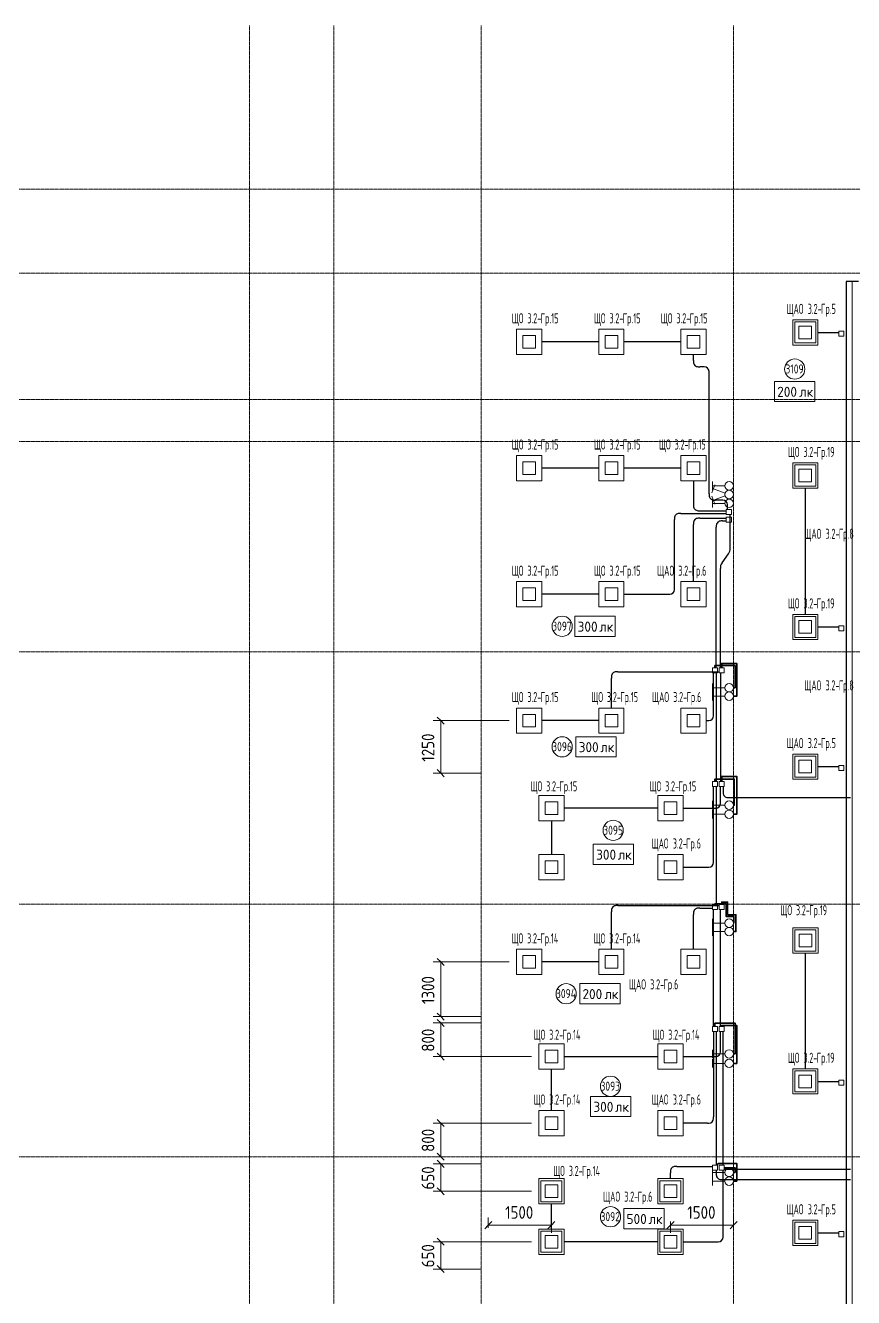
# Model space of a CAD drawing. Header units: millimetres. Extents: x -4730 to 98194, y -4296 to 93388.
# Drawn here: x 28174 to 47849, y 63153 to 93388 of the extents above; entities that cross this region are included whole.
import ezdxf

# ---------------------------------------------------------------- set-up
doc = ezdxf.new("R2010")
doc.units = ezdxf.units.MM
doc.linetypes.add('Линия сетки', pattern=[22.225, 12.7, -3.175, 3.175, -3.175])
for name, color, linetype, lineweight, true_color in [('Кабельные лотки', 5, 'Continuous', 25, 0x0000ff), ('Короба', 7, 'Continuous', 25, 0x008000), ('Соединительные детали коробов', 7, 'Continuous', 25, 0x008000), ('Типовые аннотации', 5, 'Continuous', 18, 0x0000ff)]:
    doc.layers.add(name, color=color, linetype=linetype, lineweight=lineweight, true_color=true_color)
for name, color, linetype, lineweight in [('Марки помещений', 7, 'Continuous', 9), ('Марки силовых электроприборов', 7, 'Continuous', 9), ('Осевая линия', 7, 'Continuous', 18), ('Оси', 7, 'Continuous', 9), ('Провода', 7, 'Continuous', 35), ('Размеры', 7, 'Continuous', 9), ('Размеры-120', 7, 'Continuous', 9)]:
    doc.layers.add(name, color=color, linetype=linetype, lineweight=lineweight)
doc.styles.add('GOST Common', font='GOST_Common.ttf', dxfattribs={"width": 0.6, "height": 240})
doc.styles.add('GOST Common_1', font='GOST_Common.ttf', dxfattribs={"width": 0.9, "height": 300})
doc.styles.add('GOST Common_2', font='GOST_Common.ttf', dxfattribs={"width": 0.8, "height": 216})
doc.styles.add('GOST Common_3', font='GOST_Common.ttf', dxfattribs={"height": 240})
doc.dimstyles.new('ADSK_Проверочный', dxfattribs={"dimscale": 304.8, "dimtxt": 301.714499, "dimasz": 0.556693, "dimexe": 0.590551, "dimexo": 0.590551, "dimgap": 0.19685, "dimtad": 1, "dimdec": 3, "dimrnd": 0.001, "dimdsep": 46, "dimtxsty": 'GOST Common_1', "dimblk1": 'OBLIQUE', "dimblk2": 'OBLIQUE', "dimsah": 1, "dimcen": 0.09, "dimazin": 0, "dimtfac": 1, "dimtdec": 4, "dimtix": 1, "dimtmove": 0, "dimatfit": 3, "dimfxl": 1, "dimtvp": 1, "dimtolj": 1, "dimtzin": 0, "dimarcsym": 2})

# ---------------------------------------------------------------- blocks, each defined once
blk = doc.blocks.new('M_Короб_ отвод - Плоский торец - ПВХ - Стандартная-2386742-3-й этаж')
at = {"layer": 'Соединительные детали коробов'}
for p, q in [((0, 111.95), (0, 150.05)), ((-150.05, 0), (-111.95, 0))]:
    blk.add_line(p, q, dxfattribs=at)
blk.add_arc((-111.95, 111.95), 111.95, 270, 0, dxfattribs=at)
blk = doc.blocks.new('M_Короб_ отвод - Плоский торец - ПВХ - Стандартная-3007379-3-й этаж')
at = {"layer": 'Соединительные детали коробов'}
for p, q in [((29, 20), (60, 42)), ((-73, 0), (-35, 0))]:
    blk.add_line(p, q, dxfattribs=at)
blk.add_arc((-35, 112), 112, 270, 305, dxfattribs=at)
blk = doc.blocks.new('DIMBLOCK153-3-й этаж')
at = {"layer": 'Размеры-120'}
for p, q in [((39170, 64814), (39170, 65054)), ((39170, 64874), (39085, 64789)), ((39170, 64874), (39255, 64959)), ((39170, 64874), (40670, 64874)), ((39170, 64874), (39170, 64814)), ((40670, 64874), (40585, 64789)), ((40670, 64874), (40755, 64959)), ((40670, 64957), (40670, 64694)), ((40670, 64874), (40670, 64957))]:
    blk.add_line(p, q, dxfattribs=at)
at = {"layer": 'Размеры-120', "color": 0, "insert": (39570, 65326), "char_height": 300, "width": 840.71, "attachment_point": 1, "line_spacing_factor": 1.022761, "style": 'GOST Common_1'}
blk.add_mtext('1500', dxfattribs=at)
blk = doc.blocks.new('_Oblique')
at = {"color": 0, "linetype": 'ByBlock', "lineweight": -2}
blk.add_line((-0.5, -0.5), (0.5, 0.5), dxfattribs=at)
blk = doc.blocks.new('DIMBLOCK154-3-й этаж')
at = {"layer": 'Размеры-120'}
for p, q in [((45000, 64814), (45000, 65054)), ((43500, 64874), (43415, 64789)), ((43500, 64874), (43585, 64959)), ((43500, 64957), (43500, 64694)), ((43500, 64874), (43500, 64957)), ((43500, 64874), (45000, 64874)), ((45000, 64874), (44915, 64789)), ((45000, 64874), (45085, 64959)), ((45000, 64874), (45000, 64814))]:
    blk.add_line(p, q, dxfattribs=at)
at = {"layer": 'Размеры-120', "color": 0, "insert": (43900, 65326), "char_height": 300, "width": 840.71, "attachment_point": 1, "line_spacing_factor": 1.022761, "style": 'GOST Common_1'}
blk.add_mtext('1500', dxfattribs=at)
blk = doc.blocks.new('DIMBLOCK155-3-й этаж')
at = {"layer": 'Размеры-120'}
for p, q in [((40195, 64480), (37861, 64480)), ((38041, 64480), (37956, 64565)), ((38041, 63830), (38041, 64480)), ((38041, 64480), (38126, 64395)), ((38041, 64480), (40195, 64480)), ((38990, 63830), (37861, 63830)), ((38041, 63830), (37956, 63915)), ((38041, 63830), (38126, 63745)), ((38041, 63830), (38990, 63830))]:
    blk.add_line(p, q, dxfattribs=at)
at = {"layer": 'Размеры-120', "color": 0, "insert": (37589, 63871), "char_height": 300, "width": 681.16, "attachment_point": 1, "rotation": 90, "line_spacing_factor": 1.022761, "style": 'GOST Common_1'}
blk.add_mtext('650', dxfattribs=at)
blk = doc.blocks.new('DIMBLOCK156-3-й этаж')
at = {"layer": 'Размеры-120'}
for p, q in [((38990, 66330), (37861, 66330)), ((38041, 66330), (37956, 66415)), ((38041, 66330), (38041, 65680)), ((38041, 66330), (38126, 66245)), ((38041, 66330), (38990, 66330)), ((40195, 65680), (37861, 65680)), ((38041, 65680), (37956, 65765)), ((38041, 65680), (38126, 65595)), ((38041, 65680), (40195, 65680))]:
    blk.add_line(p, q, dxfattribs=at)
at = {"layer": 'Размеры-120', "color": 0, "insert": (37589, 65721), "char_height": 300, "width": 681.16, "attachment_point": 1, "rotation": 90, "line_spacing_factor": 1.022761, "style": 'GOST Common_1'}
blk.add_mtext('650', dxfattribs=at)
blk = doc.blocks.new('DIMBLOCK157-3-й этаж')
at = {"layer": 'Размеры-120'}
for p, q in [((40195, 67300), (37861, 67300)), ((38041, 67300), (37956, 67385)), ((38041, 66500), (38041, 67300)), ((38041, 67300), (38126, 67215)), ((38041, 67300), (40195, 67300)), ((38041, 66500), (37956, 66585)), ((38101, 66500), (37861, 66500)), ((38041, 66500), (38126, 66415)), ((38041, 66500), (38101, 66500))]:
    blk.add_line(p, q, dxfattribs=at)
at = {"layer": 'Размеры-120', "color": 0, "insert": (37589, 66616), "char_height": 300, "width": 681.16, "attachment_point": 1, "rotation": 90, "line_spacing_factor": 1.022761, "style": 'GOST Common_1'}
blk.add_mtext('800', dxfattribs=at)
blk = doc.blocks.new('DIMBLOCK158-3-й этаж')
at = {"layer": 'Размеры-120'}
for p, q in [((38990, 69680), (37861, 69680)), ((38041, 69680), (37956, 69765)), ((38041, 68880), (38041, 69680)), ((38041, 69680), (38126, 69595)), ((38041, 69680), (38990, 69680)), ((38041, 68880), (37956, 68965)), ((40195, 68880), (37861, 68880)), ((38041, 68880), (38126, 68795)), ((38041, 68880), (40195, 68880))]:
    blk.add_line(p, q, dxfattribs=at)
at = {"layer": 'Размеры-120', "color": 0, "insert": (37589, 68996), "char_height": 300, "width": 681.16, "attachment_point": 1, "rotation": 90, "line_spacing_factor": 1.022761, "style": 'GOST Common_1'}
blk.add_mtext('800', dxfattribs=at)
blk = doc.blocks.new('DIMBLOCK159-3-й этаж')
at = {"layer": 'Размеры-120'}
for p, q in [((39670, 71130), (37861, 71130)), ((38041, 71130), (37956, 71215)), ((38041, 69830), (38041, 71130)), ((38041, 71130), (38126, 71045)), ((38041, 71130), (39670, 71130)), ((38041, 69830), (37956, 69915)), ((38990, 69830), (37861, 69830)), ((38041, 69830), (38126, 69745)), ((38041, 69830), (38990, 69830))]:
    blk.add_line(p, q, dxfattribs=at)
at = {"layer": 'Размеры-120', "color": 0, "insert": (37589, 70130), "char_height": 300, "width": 840.71, "attachment_point": 1, "rotation": 90, "line_spacing_factor": 1.022761, "style": 'GOST Common_1'}
blk.add_mtext('1300', dxfattribs=at)
blk = doc.blocks.new('DIMBLOCK160-3-й этаж')
at = {"layer": 'Размеры-120'}
for p, q in [((39670, 76865), (37861, 76865)), ((38041, 76865), (37956, 76950)), ((38041, 75615), (38041, 76865)), ((38041, 76865), (38126, 76780)), ((38041, 76865), (39670, 76865)), ((38990, 75615), (37861, 75615)), ((38041, 75615), (37956, 75700)), ((38041, 75615), (38126, 75530)), ((38041, 75615), (38990, 75615))]:
    blk.add_line(p, q, dxfattribs=at)
at = {"layer": 'Размеры-120', "color": 0, "insert": (37589, 75890), "char_height": 300, "width": 840.71, "attachment_point": 1, "rotation": 90, "line_spacing_factor": 1.022761, "style": 'GOST Common_1'}
blk.add_mtext('1250', dxfattribs=at)
blk = doc.blocks.new('ADSK_Марка_Помещение_1_ГОСТ21-501-2011 - Номер-85995-3-й этаж')
at = {"layer": 'Марки помещений'}
blk.add_circle((0, 0), 2, dxfattribs=at)
blk = doc.blocks.new('Морка помещения_освещённость_ - Морка помещения_освещённость_-1484368-3-й этаж')
at = {"layer": 'Марки помещений', "color": 190, "true_color": 0x8000ff}
for p, q in [((-4, 0), (-4, 4)), ((-4, 4), (4, 4)), ((4, 4), (4, 0)), ((4, 0), (-4, 0))]:
    blk.add_line(p, q, dxfattribs=at)

msp = doc.modelspace()

# ---------------------------------------------------------------- linework, layer by layer
at = {"layer": 'Кабельные лотки'}
for p, q in [((47970, 87303.1437), (47670, 87303.1437)), ((47670, 87303.1437), (47670, 43938.1437))]:
    msp.add_line(p, q, dxfattribs=at)
at = {"layer": 'Короба'}
for p, q in [((41799.764, 85868.3806), (40444.764, 85868.3806)), ((43749.764, 85868.3806), (42394.764, 85868.3806)), ((47002.6554, 86091.765), (47501.3121, 86091.765)), ((44047.264, 85427.0653), (44047.264, 85570.8806)), ((44264.6015, 85277.0153), (44197.314, 85277.0153)), ((44414.6515, 82258.8664), (44414.6515, 85126.9653)), ((41799.764, 82868.3806), (40444.764, 82868.3806)), ((43749.764, 82868.3806), (42394.764, 82868.3806)), ((44047.264, 82570.8806), (44047.264, 82005.2026)), ((46705.1554, 79389.265), (46705.1554, 82394.265)), ((44704.6015, 82108.8164), (44564.7015, 82108.8164)), ((44854.6515, 81883.6526), (44854.6515, 81958.7664)), ((43594.764, 80018.4306), (43594.764, 81642.1026)), ((43744.814, 81792.1526), (44826.1515, 81792.1526)), ((44197.314, 81855.1526), (44826.1515, 81855.1526)), ((44197.314, 81675.1526), (44826.1515, 81675.1526)), ((44917.6515, 80963.4055), (44917.6515, 81763.6526)), ((44047.264, 80165.8806), (44047.264, 81525.1026)), ((44588.2028, 78118.0366), (44588.2028, 81462.1026)), ((44738.2528, 81612.1526), (44826.1515, 81612.1526)), ((44727.302, 80618.1605), (44875.5523, 80829.8839)), ((44685.2028, 78118.0366), (44685.2028, 80484.6389)), ((41799.764, 79868.3806), (40444.764, 79868.3806)), ((42394.764, 79868.3806), (43444.714, 79868.3806)), ((47002.6554, 79091.765), (47501.3121, 79091.765)), ((42247.314, 78026.5366), (44656.7028, 78026.5366)), ((42097.264, 77162.5), (42097.264, 77876.4866)), ((44525.2028, 77015.05), (44525.2028, 77998.0366)), ((44588.2028, 77998.0366), (44588.2028, 75418.0366)), ((44685.2028, 77998.0366), (44685.2028, 75418.0366)), ((41799.764, 76865), (40444.764, 76865)), ((44344.764, 76865), (44375.1528, 76865)), ((47002.6554, 75771.765), (47501.3121, 75771.765)), ((44525.2028, 73534.9584), (44525.2028, 75298.0366)), ((44588.2028, 75298.0366), (44588.2028, 72498.0366)), ((44685.2028, 74934.9584), (44685.2028, 75298.0366)), ((44748.2028, 75298.0366), (44748.2028, 75188.0866)), ((44898.2528, 75038.0366), (47776.7028, 75038.0366)), ((43202.5, 74784.9084), (40969.764, 74784.9084)), ((43797.5, 74784.9084), (44535.1528, 74784.9084)), ((40672.264, 74487.4084), (40672.264, 73682.4084)), ((43797.5, 73384.9084), (44375.1528, 73384.9084)), ((42097.264, 71427.5), (42097.264, 72319.4866)), ((42247.314, 72469.5366), (44656.7028, 72469.5366)), ((44197.314, 72406.5366), (44496.7028, 72406.5366)), ((44525.2028, 69598.0366), (44525.2028, 72378.0366)), ((44685.2028, 69598.0366), (44685.2028, 72378.0366)), ((44047.264, 71427.5), (44047.264, 72256.4866)), ((41799.764, 71130), (40444.764, 71130)), ((46705.1554, 68589.265), (46708.6628, 71342.5)), ((44525.2028, 69478.0366), (44525.2028, 67450.05)), ((44588.2028, 69478.0366), (44588.2028, 66298.0366)), ((44685.2028, 69030.05), (44685.2028, 69478.0366)), ((44748.2028, 66298.0366), (44748.2028, 69478.0366)), ((40969.764, 68880), (43202.5, 68880)), ((43797.5, 68880), (44535.1528, 68880)), ((40672.264, 67597.5), (40672.264, 68582.5)), ((47002.6554, 68291.765), (47501.3121, 68291.765)), ((44375.1528, 67300), (43797.5, 67300)), ((43650.05, 66269.5366), (44496.7028, 66269.5366)), ((43500, 65977.5), (43500, 66119.4866)), ((44588.2028, 66178.0366), (44588.2028, 66108.0866)), ((44738.2528, 65958.0366), (47776.7028, 65958.0366)), ((44748.2028, 64630.05), (44748.2028, 66178.0366)), ((44776.7028, 66206.5366), (47776.7028, 66206.5366)), ((40672.264, 64777.5), (40672.264, 65382.5)), ((43204.764, 64480), (40969.764, 64480)), ((43799.764, 64480), (44598.1528, 64480)), ((47002.6554, 64691.765), (47501.3121, 64691.765))]:
    msp.add_line(p, q, dxfattribs=at)
at = {"layer": 'Осевая линия'}
msp.add_line((47820, 43938.1437), (47820, 87303.1437), dxfattribs=at)
at = {"layer": 'Оси', "linetype": 'Линия сетки'}
for p, q in [((33500, 93388.3703), (33500, -3096.3487)), ((35500, 93388.3703), (35500, -3096.3487)), ((39000, 93388.3703), (39000, -3096.3487)), ((45000, 93388.3703), (45000, -3096.3487)), ((98194.2682, 89500), (-3530.0173, 89500)), ((98194.2682, 87500), (-3530.0173, 87500)), ((98194.2682, 84500), (-3530.0173, 84500)), ((98194.2682, 83500), (-3530.0173, 83500)), ((98194.2682, 78500), (-3530.0173, 78500)), ((98194.2682, 72500), (-3530.0173, 72500)), ((98194.2682, 66500), (-3530.0173, 66500))]:
    msp.add_line(p, q, dxfattribs=at)
at = {"layer": 'Провода', "flags": 128}
for points in [[(44994.3567, 77646.0161), (45035, 77646.0161), (45035, 78172.5), (44556.698, 78172.5), (44556.7003, 78118.0366)], [(44994.3567, 77446.0161), (45075, 77446.0161), (45075, 78226.0161), (44716.698, 78226.0161), (44716.7011, 78118.0366)], [(44994.3567, 74855.7746), (45015, 74855.7746), (45015, 75475.7746), (44556.698, 75475.7746), (44556.7003, 75418.0366)], [(44994.3567, 74640), (45075, 74640), (45075, 75540), (44716.698, 75540), (44716.7012, 75418.0366)], [(44994.3567, 72052.3985), (45000.8333, 72052.3985), (45000.8333, 72212.3985), (44820.8333, 72212.3985), (44820.8333, 72512.3985), (44556.698, 72512.3985), (44556.6989, 72498.0366)], [(44994.3567, 71852.3985), (45035, 71852.3985), (45055, 71852.3985), (45055, 72252.3985), (44855, 72252.3985), (44855, 72552.3985), (44716.698, 72552.3985), (44716.7003, 72498.0366)], [(44994.3567, 68943.0803), (45035, 68943.0803), (45035, 69677.5), (44556.698, 69677.5), (44556.7007, 69598.0366)], [(44994.3567, 68720), (45075, 68720), (45075, 69620), (44716.698, 69620), (44716.6993, 69598.0366)], [(44994.3567, 65920), (45075, 65920), (45075, 66340), (44635, 66340), (44602.7765, 66298.0366)], [(44994.3567, 66128.3972), (45035, 66128.3972), (45035, 66238.0387), (44776.7028, 66238.0368)]]:
    msp.add_lwpolyline(points, dxfattribs=at)
at = {"layer": 'Типовые аннотации', "color": 1, "true_color": 0xff0000}
for p, q in [((46402.8914, 86391.765), (47002.8914, 86391.765)), ((46402.8914, 85791.765), (46402.8914, 86391.765)), ((46452.8914, 86341.765), (46952.8914, 86341.765)), ((46452.8914, 85841.765), (46452.8914, 86341.765)), ((46552.8914, 86241.765), (46552.8914, 85941.765)), ((46852.8914, 86241.765), (46552.8914, 86241.765)), ((46852.8914, 85941.765), (46852.8914, 86241.765)), ((46952.8914, 86341.765), (46952.8914, 85841.765)), ((47002.8914, 86391.765), (47002.8914, 85791.765)), ((46552.8914, 85941.765), (46852.8914, 85941.765)), ((47501.3121, 86120.265), (47621.3121, 86120.265)), ((47501.3121, 86000.265), (47501.3121, 86120.265)), ((47621.3121, 86000.265), (47501.3121, 86000.265)), ((47621.3121, 86120.265), (47621.3121, 86000.265)), ((47002.8914, 85791.765), (46402.8914, 85791.765)), ((46952.8914, 85841.765), (46452.8914, 85841.765)), ((44494.3567, 82545), (44494.3567, 82345)), ((44794.3567, 82445), (44494.3567, 82445)), ((43745, 80168.3806), (44345, 80168.3806)), ((43745, 79568.3806), (43745, 80168.3806)), ((44345, 80168.3806), (44345, 79568.3806)), ((43895, 80018.3806), (43895, 79718.3806)), ((44195, 80018.3806), (43895, 80018.3806)), ((44195, 79718.3806), (44195, 80018.3806)), ((44345, 79568.3806), (43745, 79568.3806)), ((43895, 79718.3806), (44195, 79718.3806)), ((44494.3567, 77746.0161), (44494.3567, 77546.0161)), ((44794.3567, 77646.0161), (44494.3567, 77646.0161)), ((43745, 77165), (44345, 77165)), ((43745, 76565), (43745, 77165)), ((44345, 77165), (44345, 76565)), ((43895, 77015), (43895, 76715)), ((44195, 77015), (43895, 77015)), ((44195, 76715), (44195, 77015)), ((44345, 76565), (43745, 76565)), ((43895, 76715), (44195, 76715)), ((46402.8914, 76071.765), (47002.8914, 76071.765)), ((46402.8914, 75471.765), (46402.8914, 76071.765)), ((46452.8914, 76021.765), (46952.8914, 76021.765)), ((46452.8914, 75521.765), (46452.8914, 76021.765)), ((46552.8914, 75921.765), (46552.8914, 75621.765)), ((46852.8914, 75921.765), (46552.8914, 75921.765)), ((46852.8914, 75621.765), (46852.8914, 75921.765)), ((46952.8914, 76021.765), (46952.8914, 75521.765)), ((47002.8914, 76071.765), (47002.8914, 75471.765)), ((46552.8914, 75621.765), (46852.8914, 75621.765)), ((47501.3121, 75800.265), (47621.3121, 75800.265)), ((47501.3121, 75680.265), (47501.3121, 75800.265)), ((47621.3121, 75680.265), (47501.3121, 75680.265)), ((47621.3121, 75800.265), (47621.3121, 75680.265)), ((47002.8914, 75471.765), (46402.8914, 75471.765)), ((46952.8914, 75521.765), (46452.8914, 75521.765)), ((44494.3567, 74955.7746), (44494.3567, 74755.7746)), ((44794.3567, 74855.7746), (44494.3567, 74855.7746)), ((43197.736, 73684.9084), (43797.736, 73684.9084)), ((43197.736, 73084.9084), (43197.736, 73684.9084)), ((43347.736, 73534.9084), (43347.736, 73234.9084)), ((43647.736, 73534.9084), (43347.736, 73534.9084)), ((43647.736, 73234.9084), (43647.736, 73534.9084)), ((43797.736, 73684.9084), (43797.736, 73084.9084)), ((43347.736, 73234.9084), (43647.736, 73234.9084)), ((43797.736, 73084.9084), (43197.736, 73084.9084)), ((44494.3567, 72152.3985), (44494.3567, 71952.3985)), ((44794.3567, 72052.3985), (44494.3567, 72052.3985)), ((43745, 71430), (44345, 71430)), ((43745, 70830), (43745, 71430)), ((44345, 71430), (44345, 70830)), ((43895, 71280), (43895, 70980)), ((44195, 71280), (43895, 71280)), ((44195, 70980), (44195, 71280)), ((44345, 70830), (43745, 70830)), ((43895, 70980), (44195, 70980)), ((44494.3567, 69043.0803), (44494.3567, 68843.0803)), ((44794.3567, 68943.0803), (44494.3567, 68943.0803)), ((43197.736, 67600), (43797.736, 67600)), ((43197.736, 67000), (43197.736, 67600)), ((43347.736, 67450), (43347.736, 67150)), ((43647.736, 67450), (43347.736, 67450)), ((43647.736, 67150), (43647.736, 67450)), ((43797.736, 67600), (43797.736, 67000)), ((43347.736, 67150), (43647.736, 67150)), ((43797.736, 67000), (43197.736, 67000)), ((44494.3567, 66228.3972), (44494.3567, 66028.3972)), ((43197.736, 65980), (43797.736, 65980)), ((43197.736, 65380), (43197.736, 65980)), ((43247.736, 65930), (43747.736, 65930)), ((43247.736, 65430), (43247.736, 65930)), ((43747.736, 65930), (43747.736, 65430)), ((43797.736, 65980), (43797.736, 65380)), ((44794.3567, 66128.3972), (44494.3567, 66128.3972)), ((43347.736, 65830), (43347.736, 65530)), ((43647.736, 65830), (43347.736, 65830)), ((43647.736, 65530), (43647.736, 65830)), ((43797.736, 65380), (43197.736, 65380)), ((43747.736, 65430), (43247.736, 65430)), ((43347.736, 65530), (43647.736, 65530)), ((46402.8914, 64991.765), (47002.8914, 64991.765)), ((46402.8914, 64391.765), (46402.8914, 64991.765)), ((46452.8914, 64941.765), (46952.8914, 64941.765)), ((46452.8914, 64441.765), (46452.8914, 64941.765)), ((46552.8914, 64841.765), (46552.8914, 64541.765)), ((46852.8914, 64841.765), (46552.8914, 64841.765)), ((46852.8914, 64541.765), (46852.8914, 64841.765)), ((46952.8914, 64941.765), (46952.8914, 64441.765)), ((47002.8914, 64991.765), (47002.8914, 64391.765)), ((47501.3121, 64720.265), (47621.3121, 64720.265)), ((47501.3121, 64600.265), (47501.3121, 64720.265)), ((47621.3121, 64720.265), (47621.3121, 64600.265)), ((46952.8914, 64441.765), (46452.8914, 64441.765)), ((46552.8914, 64541.765), (46852.8914, 64541.765)), ((47621.3121, 64600.265), (47501.3121, 64600.265)), ((47002.8914, 64391.765), (46402.8914, 64391.765))]:
    msp.add_line(p, q, dxfattribs=at)
at = {"layer": 'Типовые аннотации'}
for p, q in [((39845, 86168.3806), (40445, 86168.3806)), ((39845, 85568.3806), (39845, 86168.3806)), ((39995, 86018.3806), (39995, 85718.3806)), ((40295, 86018.3806), (39995, 86018.3806)), ((40295, 85718.3806), (40295, 86018.3806)), ((40445, 86168.3806), (40445, 85568.3806)), ((41795, 86168.3806), (42395, 86168.3806)), ((41795, 85568.3806), (41795, 86168.3806)), ((41945, 86018.3806), (41945, 85718.3806)), ((42245, 86018.3806), (41945, 86018.3806)), ((42245, 85718.3806), (42245, 86018.3806)), ((42395, 86168.3806), (42395, 85568.3806)), ((43745, 86168.3806), (44345, 86168.3806)), ((43745, 85568.3806), (43745, 86168.3806)), ((43895, 86018.3806), (43895, 85718.3806)), ((44195, 86018.3806), (43895, 86018.3806)), ((44195, 85718.3806), (44195, 86018.3806)), ((44345, 86168.3806), (44345, 85568.3806)), ((40445, 85568.3806), (39845, 85568.3806)), ((39995, 85718.3806), (40295, 85718.3806)), ((42395, 85568.3806), (41795, 85568.3806)), ((41945, 85718.3806), (42245, 85718.3806)), ((44345, 85568.3806), (43745, 85568.3806)), ((43895, 85718.3806), (44195, 85718.3806)), ((39845, 83168.3806), (40445, 83168.3806)), ((39845, 82568.3806), (39845, 83168.3806)), ((40445, 83168.3806), (40445, 82568.3806)), ((41795, 83168.3806), (42395, 83168.3806)), ((41795, 82568.3806), (41795, 83168.3806)), ((42395, 83168.3806), (42395, 82568.3806)), ((43745, 83168.3806), (44345, 83168.3806)), ((43745, 82568.3806), (43745, 83168.3806)), ((44345, 83168.3806), (44345, 82568.3806)), ((39995, 83018.3806), (39995, 82718.3806)), ((40295, 83018.3806), (39995, 83018.3806)), ((40295, 82718.3806), (40295, 83018.3806)), ((41945, 83018.3806), (41945, 82718.3806)), ((42245, 83018.3806), (41945, 83018.3806)), ((42245, 82718.3806), (42245, 83018.3806)), ((43895, 83018.3806), (43895, 82718.3806)), ((44195, 83018.3806), (43895, 83018.3806)), ((44195, 82718.3806), (44195, 83018.3806)), ((46402.8914, 82991.765), (47002.8914, 82991.765)), ((46402.8914, 82391.765), (46402.8914, 82991.765)), ((46452.8914, 82941.765), (46952.8914, 82941.765)), ((46452.8914, 82441.765), (46452.8914, 82941.765)), ((46952.8914, 82941.765), (46952.8914, 82441.765)), ((47002.8914, 82991.765), (47002.8914, 82391.765)), ((40445, 82568.3806), (39845, 82568.3806)), ((39995, 82718.3806), (40295, 82718.3806)), ((42395, 82568.3806), (41795, 82568.3806)), ((41945, 82718.3806), (42245, 82718.3806)), ((44345, 82568.3806), (43745, 82568.3806)), ((43895, 82718.3806), (44195, 82718.3806)), ((46552.8914, 82841.765), (46552.8914, 82541.765)), ((46852.8914, 82841.765), (46552.8914, 82841.765)), ((46852.8914, 82541.765), (46852.8914, 82841.765)), ((44552.6817, 82470.7773), (44484.2776, 82282.8388)), ((44800.3874, 82274.202), (44518.4796, 82376.8081)), ((47002.8914, 82391.765), (46402.8914, 82391.765)), ((46952.8914, 82441.765), (46452.8914, 82441.765)), ((46552.8914, 82541.765), (46852.8914, 82541.765)), ((44552.6817, 82009.2227), (44484.2776, 82197.1612)), ((44494.3567, 82130), (44494.3567, 81930)), ((44794.3567, 82030), (44494.3567, 82030)), ((44800.3874, 82205.798), (44518.4796, 82103.1919)), ((39845, 80168.3806), (40445, 80168.3806)), ((39845, 79568.3806), (39845, 80168.3806)), ((40445, 80168.3806), (40445, 79568.3806)), ((41795, 80168.3806), (42395, 80168.3806)), ((41795, 79568.3806), (41795, 80168.3806)), ((42395, 80168.3806), (42395, 79568.3806)), ((39995, 80018.3806), (39995, 79718.3806)), ((40295, 80018.3806), (39995, 80018.3806)), ((40295, 79718.3806), (40295, 80018.3806)), ((41945, 80018.3806), (41945, 79718.3806)), ((42245, 80018.3806), (41945, 80018.3806)), ((42245, 79718.3806), (42245, 80018.3806)), ((40445, 79568.3806), (39845, 79568.3806)), ((39995, 79718.3806), (40295, 79718.3806)), ((42395, 79568.3806), (41795, 79568.3806)), ((41945, 79718.3806), (42245, 79718.3806)), ((46402.8914, 79391.765), (47002.8914, 79391.765)), ((46402.8914, 78791.765), (46402.8914, 79391.765)), ((46452.8914, 79341.765), (46952.8914, 79341.765)), ((46452.8914, 78841.765), (46452.8914, 79341.765)), ((46552.8914, 79241.765), (46552.8914, 78941.765)), ((46852.8914, 79241.765), (46552.8914, 79241.765)), ((46852.8914, 78941.765), (46852.8914, 79241.765)), ((46952.8914, 79341.765), (46952.8914, 78841.765)), ((47002.8914, 79391.765), (47002.8914, 78791.765)), ((46552.8914, 78941.765), (46852.8914, 78941.765)), ((47002.8914, 78791.765), (46402.8914, 78791.765)), ((46952.8914, 78841.765), (46452.8914, 78841.765)), ((44494.3567, 77546.0161), (44494.3567, 77346.0161)), ((44794.3567, 77446.0161), (44494.3567, 77446.0161)), ((39845, 77165), (40445, 77165)), ((39845, 76565), (39845, 77165)), ((40445, 77165), (40445, 76565)), ((41795, 77165), (42395, 77165)), ((41795, 76565), (41795, 77165)), ((42395, 77165), (42395, 76565)), ((39995, 77015), (39995, 76715)), ((40295, 77015), (39995, 77015)), ((40295, 76715), (40295, 77015)), ((41945, 77015), (41945, 76715)), ((42245, 77015), (41945, 77015)), ((42245, 76715), (42245, 77015)), ((40445, 76565), (39845, 76565)), ((39995, 76715), (40295, 76715)), ((42395, 76565), (41795, 76565)), ((41945, 76715), (42245, 76715)), ((40370, 75084.9084), (40970, 75084.9084)), ((40370, 74484.9084), (40370, 75084.9084)), ((40970, 75084.9084), (40970, 74484.9084)), ((43197.736, 75084.9084), (43797.736, 75084.9084)), ((43197.736, 74484.9084), (43197.736, 75084.9084)), ((43797.736, 75084.9084), (43797.736, 74484.9084)), ((40520, 74934.9084), (40520, 74634.9084)), ((40820, 74934.9084), (40520, 74934.9084)), ((40820, 74634.9084), (40820, 74934.9084)), ((43347.736, 74934.9084), (43347.736, 74634.9084)), ((43647.736, 74934.9084), (43347.736, 74934.9084)), ((43647.736, 74634.9084), (43647.736, 74934.9084)), ((44494.3567, 74740), (44494.3567, 74540)), ((40970, 74484.9084), (40370, 74484.9084)), ((40520, 74634.9084), (40820, 74634.9084)), ((43797.736, 74484.9084), (43197.736, 74484.9084)), ((43347.736, 74634.9084), (43647.736, 74634.9084)), ((44794.3567, 74640), (44494.3567, 74640)), ((40370, 73684.9084), (40970, 73684.9084)), ((40370, 73084.9084), (40370, 73684.9084)), ((40520, 73534.9084), (40520, 73234.9084)), ((40820, 73534.9084), (40520, 73534.9084)), ((40820, 73234.9084), (40820, 73534.9084)), ((40970, 73684.9084), (40970, 73084.9084)), ((40520, 73234.9084), (40820, 73234.9084)), ((40970, 73084.9084), (40370, 73084.9084)), ((44494.3567, 71952.3985), (44494.3567, 71752.3985)), ((44794.3567, 71852.3985), (44494.3567, 71852.3985)), ((46406.3988, 71940), (47006.3988, 71940)), ((46406.3988, 71340), (46406.3988, 71940)), ((46456.3988, 71890), (46956.3988, 71890)), ((46456.3988, 71390), (46456.3988, 71890)), ((46556.3988, 71790), (46556.3988, 71490)), ((46856.3988, 71790), (46556.3988, 71790)), ((46856.3988, 71490), (46856.3988, 71790)), ((46956.3988, 71890), (46956.3988, 71390)), ((47006.3988, 71940), (47006.3988, 71340)), ((39845, 71430), (40445, 71430)), ((39845, 70830), (39845, 71430)), ((40445, 71430), (40445, 70830)), ((41795, 71430), (42395, 71430)), ((41795, 70830), (41795, 71430)), ((42395, 71430), (42395, 70830)), ((46956.3988, 71390), (46456.3988, 71390)), ((46556.3988, 71490), (46856.3988, 71490)), ((39995, 71280), (39995, 70980)), ((40295, 71280), (39995, 71280)), ((40295, 70980), (40295, 71280)), ((41945, 71280), (41945, 70980)), ((42245, 71280), (41945, 71280)), ((42245, 70980), (42245, 71280)), ((47006.3988, 71340), (46406.3988, 71340)), ((40445, 70830), (39845, 70830)), ((39995, 70980), (40295, 70980)), ((42395, 70830), (41795, 70830)), ((41945, 70980), (42245, 70980)), ((40370, 69180), (40970, 69180)), ((40370, 68580), (40370, 69180)), ((40520, 69030), (40520, 68730)), ((40820, 69030), (40520, 69030)), ((40820, 68730), (40820, 69030)), ((40970, 69180), (40970, 68580)), ((43197.736, 69180), (43797.736, 69180)), ((43197.736, 68580), (43197.736, 69180)), ((43347.736, 69030), (43347.736, 68730)), ((43647.736, 69030), (43347.736, 69030)), ((43647.736, 68730), (43647.736, 69030)), ((43797.736, 69180), (43797.736, 68580)), ((40520, 68730), (40820, 68730)), ((43347.736, 68730), (43647.736, 68730)), ((44494.3567, 68820), (44494.3567, 68620)), ((44794.3567, 68720), (44494.3567, 68720)), ((40970, 68580), (40370, 68580)), ((43797.736, 68580), (43197.736, 68580)), ((46402.8914, 68591.765), (47002.8914, 68591.765)), ((46402.8914, 67991.765), (46402.8914, 68591.765)), ((46452.8914, 68541.765), (46952.8914, 68541.765)), ((46452.8914, 68041.765), (46452.8914, 68541.765)), ((46552.8914, 68441.765), (46552.8914, 68141.765)), ((46852.8914, 68441.765), (46552.8914, 68441.765)), ((46852.8914, 68141.765), (46852.8914, 68441.765)), ((46952.8914, 68541.765), (46952.8914, 68041.765)), ((47002.8914, 68591.765), (47002.8914, 67991.765)), ((46952.8914, 68041.765), (46452.8914, 68041.765)), ((46552.8914, 68141.765), (46852.8914, 68141.765)), ((47002.8914, 67991.765), (46402.8914, 67991.765)), ((40370, 67600), (40970, 67600)), ((40370, 67000), (40370, 67600)), ((40520, 67450), (40520, 67150)), ((40820, 67450), (40520, 67450)), ((40820, 67150), (40820, 67450)), ((40970, 67600), (40970, 67000)), ((40520, 67150), (40820, 67150)), ((40970, 67000), (40370, 67000)), ((40370, 65980), (40970, 65980)), ((40370, 65380), (40370, 65980)), ((40420, 65930), (40920, 65930)), ((40420, 65430), (40420, 65930)), ((40920, 65930), (40920, 65430)), ((40970, 65980), (40970, 65380)), ((44494.3567, 66020), (44494.3567, 65820)), ((44794.3567, 65920), (44494.3567, 65920)), ((40520, 65830), (40520, 65530)), ((40820, 65830), (40520, 65830)), ((40820, 65530), (40820, 65830)), ((40970, 65380), (40370, 65380)), ((40920, 65430), (40420, 65430)), ((40520, 65530), (40820, 65530)), ((40370, 64780), (40970, 64780)), ((40370, 64180), (40370, 64780)), ((40420, 64730), (40920, 64730)), ((40420, 64230), (40420, 64730)), ((40920, 64730), (40920, 64230)), ((40970, 64780), (40970, 64180)), ((43200, 64780), (43800, 64780)), ((43200, 64180), (43200, 64780)), ((43250, 64730), (43750, 64730)), ((43250, 64230), (43250, 64730)), ((43750, 64730), (43750, 64230)), ((43800, 64780), (43800, 64180)), ((40520, 64630), (40520, 64330)), ((40820, 64630), (40520, 64630)), ((40820, 64330), (40820, 64630)), ((43350, 64630), (43350, 64330)), ((43650, 64630), (43350, 64630)), ((43650, 64330), (43650, 64630)), ((40970, 64180), (40370, 64180)), ((40920, 64230), (40420, 64230)), ((40520, 64330), (40820, 64330)), ((43800, 64180), (43200, 64180)), ((43750, 64230), (43250, 64230)), ((43350, 64330), (43650, 64330))]:
    msp.add_line(p, q, dxfattribs=at)
at = {"layer": 'Типовые аннотации', "color": 7}
for p, q in [((44826.1515, 81883.6526), (44946.1515, 81883.6526)), ((44826.1515, 81763.6526), (44826.1515, 81883.6526)), ((44946.1515, 81763.6526), (44826.1515, 81763.6526)), ((44826.1515, 81703.6526), (44946.1515, 81703.6526)), ((44826.1515, 81583.6526), (44826.1515, 81703.6526)), ((44946.1515, 81883.6526), (44946.1515, 81763.6526)), ((44946.1515, 81703.6526), (44946.1515, 81583.6526)), ((44946.1515, 81583.6526), (44826.1515, 81583.6526)), ((44496.7028, 78118.0366), (44616.7028, 78118.0366)), ((44496.7028, 77998.0366), (44496.7028, 78118.0366)), ((44616.7028, 78118.0366), (44616.7028, 77998.0366)), ((44656.7028, 78118.0366), (44776.7028, 78118.0366)), ((44656.7028, 77998.0366), (44656.7028, 78118.0366)), ((44776.7028, 78118.0366), (44776.7028, 77998.0366)), ((44616.7028, 77998.0366), (44496.7028, 77998.0366)), ((44776.7028, 77998.0366), (44656.7028, 77998.0366)), ((44496.7028, 75418.0366), (44616.7028, 75418.0366)), ((44496.7028, 75298.0366), (44496.7028, 75418.0366)), ((44616.7028, 75298.0366), (44496.7028, 75298.0366)), ((44616.7028, 75418.0366), (44616.7028, 75298.0366)), ((44656.7028, 75418.0366), (44776.7028, 75418.0366)), ((44656.7028, 75298.0366), (44656.7028, 75418.0366)), ((44776.7028, 75298.0366), (44656.7028, 75298.0366)), ((44776.7028, 75418.0366), (44776.7028, 75298.0366)), ((44496.7028, 72498.0366), (44616.7028, 72498.0366)), ((44496.7028, 72378.0366), (44496.7028, 72498.0366)), ((44616.7028, 72378.0366), (44496.7028, 72378.0366)), ((44616.7028, 72498.0366), (44616.7028, 72378.0366)), ((44656.7028, 72498.0366), (44776.7028, 72498.0366)), ((44656.7028, 72378.0366), (44656.7028, 72498.0366)), ((44776.7028, 72378.0366), (44656.7028, 72378.0366)), ((44776.7028, 72498.0366), (44776.7028, 72378.0366)), ((44496.7028, 69598.0366), (44616.7028, 69598.0366)), ((44496.7028, 69478.0366), (44496.7028, 69598.0366)), ((44616.7028, 69598.0366), (44616.7028, 69478.0366)), ((44656.7028, 69598.0366), (44776.7028, 69598.0366)), ((44656.7028, 69478.0366), (44656.7028, 69598.0366)), ((44776.7028, 69598.0366), (44776.7028, 69478.0366)), ((44616.7028, 69478.0366), (44496.7028, 69478.0366)), ((44776.7028, 69478.0366), (44656.7028, 69478.0366)), ((44496.7028, 66298.0366), (44616.7028, 66298.0366)), ((44496.7028, 66178.0366), (44496.7028, 66298.0366)), ((44616.7028, 66298.0366), (44616.7028, 66178.0366)), ((44616.7028, 66178.0366), (44496.7028, 66178.0366))]:
    msp.add_line(p, q, dxfattribs=at)
at = {"layer": 'Типовые аннотации', "color": 16, "true_color": 0x800000}
for p, q in [((47501.3121, 79120.265), (47621.3121, 79120.265)), ((47501.3121, 79000.265), (47501.3121, 79120.265)), ((47621.3121, 79000.265), (47501.3121, 79000.265)), ((47621.3121, 79120.265), (47621.3121, 79000.265)), ((47501.3121, 68320.265), (47621.3121, 68320.265)), ((47501.3121, 68200.265), (47501.3121, 68320.265)), ((47621.3121, 68200.265), (47501.3121, 68200.265)), ((47621.3121, 68320.265), (47621.3121, 68200.265)), ((44656.7028, 66298.0366), (44776.7028, 66298.0366)), ((44656.7028, 66178.0366), (44656.7028, 66298.0366)), ((44776.7028, 66298.0366), (44776.7028, 66178.0366)), ((44776.7028, 66178.0366), (44656.7028, 66178.0366))]:
    msp.add_line(p, q, dxfattribs=at)
at = {"layer": 'Типовые аннотации', "color": 1, "true_color": 0xff0000}
for centre in [(44894.3567, 82445), (44894.3567, 77646.0161), (44894.3567, 74855.7746), (44894.3567, 72052.3985), (44894.3567, 68943.0803), (44894.3567, 66128.3972)]:
    msp.add_circle(centre, 100, dxfattribs=at)
at = {"layer": 'Типовые аннотации'}
for centre in [(44894.3567, 82240), (44894.3567, 82030), (44894.3567, 77446.0161), (44894.3567, 74640), (44894.3567, 71852.3985), (44894.3567, 68720), (44894.3567, 65920)]:
    msp.add_circle(centre, 100, dxfattribs=at)

# ---------------------------------------------------------------- block references
at = {"layer": 'Марки помещений', "xscale": 120, "yscale": 120, "zscale": 120}
for p in [(46451.1457, 85220.988), (40925.9563, 79107.5006), (40925.9563, 76242.8), (42138.3576, 74257.8951), (41022.5192, 70373.919), (42073.5791, 68174.4298), (42073.5791, 65073.6865)]:
    msp.add_blockref('ADSK_Марка_Помещение_1_ГОСТ21-501-2011 - Номер-85995-3-й этаж', p, dxfattribs=at)
at = {"layer": 'Марки помещений', "color": 190, "true_color": 0x8000ff, "xscale": 120, "yscale": 120, "zscale": 120}
for p in [(46451.1457, 84448.7837), (41705.2077, 78867.5006), (41730.4353, 76002.8), (42144.1997, 73448.8146), (41823.6583, 70133.919), (42079.4212, 67454.4298), (42871.7928, 64788.2411)]:
    msp.add_blockref('Морка помещения_освещённость_ - Морка помещения_освещённость_-1484368-3-й этаж', p, dxfattribs=at)
at = {"layer": 'Соединительные детали коробов'}
for name, p, rotation in [('M_Короб_ отвод - Плоский торец - ПВХ - Стандартная-2386742-3-й этаж', (44047.264, 85277.0153), 270), ('M_Короб_ отвод - Плоский торец - ПВХ - Стандартная-2386742-3-й этаж', (44414.6515, 85277.0153), 90), ('M_Короб_ отвод - Плоский торец - ПВХ - Стандартная-2386742-3-й этаж', (44414.6515, 82108.8164), 270), ('M_Короб_ отвод - Плоский торец - ПВХ - Стандартная-2386742-3-й этаж', (44047.264, 81855.1526), 270), ('M_Короб_ отвод - Плоский торец - ПВХ - Стандартная-2386742-3-й этаж', (44854.6515, 82108.8164), 90), ('M_Короб_ отвод - Плоский торец - ПВХ - Стандартная-2386742-3-й этаж', (43594.764, 81792.1526), 180), ('M_Короб_ отвод - Плоский торец - ПВХ - Стандартная-2386742-3-й этаж', (44047.264, 81675.1526), 180), ('M_Короб_ отвод - Плоский торец - ПВХ - Стандартная-2386742-3-й этаж', (44588.2028, 81612.1526), 180), ('M_Короб_ отвод - Плоский торец - ПВХ - Стандартная-3007379-3-й этаж', (44917.6515, 80890.0078), 54.99999999999604), ('M_Короб_ отвод - Плоский торец - ПВХ - Стандартная-3007379-3-й этаж', (44685.2028, 80558.0366), 235.0000000000005), ('M_Короб_ отвод - Плоский торец - ПВХ - Стандартная-2386742-3-й этаж', (42097.264, 78026.5366), 180), ('M_Короб_ отвод - Плоский торец - ПВХ - Стандартная-2386742-3-й этаж', (44748.2028, 75038.0366), 270), ('M_Короб_ отвод - Плоский торец - ПВХ - Стандартная-2386742-3-й этаж', (42097.264, 72469.5366), 180), ('M_Короб_ отвод - Плоский торец - ПВХ - Стандартная-2386742-3-й этаж', (44047.264, 72406.5366), 180), ('M_Короб_ отвод - Плоский торец - ПВХ - Стандартная-2386742-3-й этаж', (43500, 66269.5366), 180), ('M_Короб_ отвод - Плоский торец - ПВХ - Стандартная-2386742-3-й этаж', (44588.2028, 65958.0366), 270)]:
    msp.add_blockref(name, p, dxfattribs=dict(at, rotation=rotation))
for p in [(43594.764, 79868.3806), (44525.2028, 76865), (44685.2028, 74784.9084), (44525.2028, 73384.9084), (44685.2028, 68880), (44525.2028, 67300), (44748.2028, 64480)]:
    msp.add_blockref('M_Короб_ отвод - Плоский торец - ПВХ - Стандартная-2386742-3-й этаж', p, dxfattribs=at)

# ---------------------------------------------------------------- texts
at = {"layer": 'Марки помещений', "char_height": 216, "attachment_point": 1, "style": 'GOST Common_2'}
for s, insert, width in [('3109', (46230.0298, 85331.7753), 546.4302), ('3097', (40689.0003, 79218.2878), 584.9112), ('3096', (40689.0003, 76353.5872), 584.9112), ('3095', (41901.4017, 74368.6823), 584.9112), ('3094', (40778.8433, 70484.7062), 600.3036), ('3093', (41836.6232, 68285.217), 584.9112), ('3092', (41836.6232, 65184.4737), 584.9112)]:
    msp.add_mtext(s, dxfattribs=dict(at, insert=insert, width=width))
at = {"layer": 'Марки помещений', "color": 190, "true_color": 0x8000ff, "char_height": 240, "attachment_point": 1, "style": 'GOST Common_3'}
for s, insert, width in [('200', (46035.0618, 84800.4957), 634.9365), ('лк', (46558.9368, 84800.4957), 413.67075), ('300', (41293.3239, 79219.2125), 625.31625), ('лк', (41809.2614, 79219.2125), 413.67075), ('300', (41318.5514, 76354.5119), 625.31625), ('лк', (41834.4889, 76354.5119), 413.67075), ('300', (41732.3158, 73800.5265), 625.31625), ('лк', (42248.2533, 73800.5265), 413.67075), ('200', (41407.5744, 70485.631), 634.9365), ('лк', (41931.4494, 70485.631), 413.67075), ('300', (41667.5373, 67806.1417), 625.31625), ('лк', (42183.4748, 67806.1417), 413.67075), ('500', (42455.7089, 65139.953), 634.9365), ('лк', (42979.5839, 65139.953), 413.67075)]:
    msp.add_mtext(s, dxfattribs=dict(at, insert=insert, width=width))
at = {"layer": 'Марки силовых электроприборов', "char_height": 240, "attachment_point": 1, "style": 'GOST Common'}
for s, insert, width in [('ЩО', (39729.5653, 86548.563), 340.55685), (' 3.2-', (40010.5528, 86548.563), 490.63275), ('Гр', (40415.3653, 86548.563), 253.9746), ('.15', (40624.9153, 86548.563), 265.5189), ('ЩО', (41679.5653, 86548.563), 340.55685), (' 3.2-', (41960.5528, 86548.563), 490.63275), ('Гр', (42365.3653, 86548.563), 253.9746), ('.15', (42574.9153, 86548.563), 265.5189), ('ЩО', (43269.5653, 86548.563), 340.55685), (' 3.2-', (43550.5528, 86548.563), 490.63275), ('Гр', (43955.3653, 86548.563), 253.9746), ('.15', (44164.9153, 86548.563), 265.5189), ('ЩАО', (46256.4967, 86771.9474), 502.17705), (' 3.2-', (46670.8342, 86771.9474), 490.63275), ('Гр', (47075.6467, 86771.9474), 253.9746), ('.5', (47285.1967, 86771.9474), 178.93665), ('ЩО', (39729.5653, 83548.563), 340.55685), (' 3.2-', (40010.5528, 83548.563), 490.63275), ('Гр', (40415.3653, 83548.563), 253.9746), ('.15', (40624.9153, 83548.563), 265.5189), ('ЩО', (41679.5653, 83548.563), 340.55685), (' 3.2-', (41960.5528, 83548.563), 490.63275), ('Гр', (42365.3653, 83548.563), 253.9746), ('.15', (42574.9153, 83548.563), 265.5189), ('ЩО', (43226.9769, 83548.563), 340.55685), (' 3.2-', (43507.9644, 83548.563), 490.63275), ('Гр', (43912.7769, 83548.563), 253.9746), ('.15', (44122.3269, 83548.563), 265.5189), ('ЩО', (46287.4567, 83371.9474), 340.55685), (' 3.2-', (46568.4442, 83371.9474), 490.63275), ('Гр', (46973.2567, 83371.9474), 253.9746), ('.19', (47182.8067, 83371.9474), 265.5189), ('ЩАО', (46679.7829, 81426.2321), 502.17705), (' 3.2-', (47094.1204, 81426.2321), 490.63275), ('Гр', (47498.9329, 81426.2321), 253.9746), ('.8', (47708.4829, 81426.2321), 178.93665), ('ЩО', (39729.5653, 80548.563), 340.55685), (' 3.2-', (40010.5528, 80548.563), 490.63275), ('Гр', (40415.3653, 80548.563), 253.9746), ('.15', (40624.9153, 80548.563), 265.5189), ('ЩО', (41679.5653, 80548.563), 340.55685), (' 3.2-', (41960.5528, 80548.563), 490.63275), ('Гр', (42365.3653, 80548.563), 253.9746), ('.15', (42574.9153, 80548.563), 265.5189), ('ЩАО', (43181.7536, 80548.563), 502.17705), (' 3.2-', (43596.0911, 80548.563), 490.63275), ('Гр', (44000.9036, 80548.563), 253.9746), ('.6', (44210.4536, 80548.563), 178.93665), ('ЩО', (46287.4567, 79771.9474), 340.55685), (' 3.2-', (46568.4442, 79771.9474), 490.63275), ('Гр', (46973.2567, 79771.9474), 253.9746), ('.19', (47182.8067, 79771.9474), 265.5189), ('ЩАО', (46679.7829, 77824.1352), 502.17705), (' 3.2-', (47094.1204, 77824.1352), 490.63275), ('Гр', (47498.9329, 77824.1352), 253.9746), ('.8', (47708.4829, 77824.1352), 178.93665), ('ЩО', (39729.5653, 77545.1824), 340.55685), (' 3.2-', (40010.5528, 77545.1824), 490.63275), ('Гр', (40415.3653, 77545.1824), 253.9746), ('.15', (40624.9153, 77545.1824), 265.5189), ('ЩО', (41619.5653, 77545.1824), 340.55685), (' 3.2-', (41900.5528, 77545.1824), 490.63275), ('Гр', (42305.3653, 77545.1824), 253.9746), ('.15', (42514.9153, 77545.1824), 265.5189), ('ЩАО', (43061.7536, 77545.1824), 502.17705), (' 3.2-', (43476.0911, 77545.1824), 490.63275), ('Гр', (43880.9036, 77545.1824), 253.9746), ('.6', (44090.4536, 77545.1824), 178.93665), ('ЩАО', (46256.4967, 76451.9474), 502.17705), (' 3.2-', (46670.8342, 76451.9474), 490.63275), ('Гр', (47075.6467, 76451.9474), 253.9746), ('.5', (47285.1967, 76451.9474), 178.93665), ('ЩО', (40174.5653, 75425.0908), 340.55685), (' 3.2-', (40455.5528, 75425.0908), 490.63275), ('Гр', (40860.3653, 75425.0908), 253.9746), ('.15', (41069.9153, 75425.0908), 265.5189), ('ЩО', (43002.3014, 75425.0908), 340.55685), (' 3.2-', (43283.2889, 75425.0908), 490.63275), ('Гр', (43688.1014, 75425.0908), 253.9746), ('.15', (43897.6514, 75425.0908), 265.5189), ('ЩАО', (43051.3414, 74065.0908), 502.17705), (' 3.2-', (43465.6789, 74065.0908), 490.63275), ('Гр', (43870.4914, 74065.0908), 253.9746), ('.6', (44080.0414, 74065.0908), 178.93665), ('ЩО', (46110.9641, 72480.1824), 340.55685), (' 3.2-', (46391.9516, 72480.1824), 490.63275), ('Гр', (46796.7641, 72480.1824), 253.9746), ('.19', (47006.3141, 72480.1824), 265.5189), ('ЩО', (39722.3653, 71810.1824), 340.55685), (' 3.2-', (40003.3528, 71810.1824), 490.63275), ('Гр', (40408.1653, 71810.1824), 253.9746), ('.14', (40617.7153, 71810.1824), 282.83535), ('ЩО', (41672.3653, 71810.1824), 340.55685), (' 3.2-', (41953.3528, 71810.1824), 490.63275), ('Гр', (42358.1653, 71810.1824), 253.9746), ('.14', (42567.7153, 71810.1824), 282.83535), ('ЩАО', (42513.5913, 70717.1013), 502.17705), (' 3.2-', (42927.9288, 70717.1013), 490.63275), ('Гр', (43332.7413, 70717.1013), 253.9746), ('.6', (43542.2913, 70717.1013), 178.93665), ('ЩО', (40247.3653, 69520.1824), 340.55685), (' 3.2-', (40528.3528, 69520.1824), 490.63275), ('Гр', (40933.1653, 69520.1824), 253.9746), ('.14', (41142.7153, 69520.1824), 282.83535), ('ЩО', (43075.1014, 69520.1824), 340.55685), (' 3.2-', (43356.0889, 69520.1824), 490.63275), ('Гр', (43760.9014, 69520.1824), 253.9746), ('.14', (43970.4514, 69520.1824), 282.83535), ('ЩО', (46287.4567, 68971.9474), 340.55685), (' 3.2-', (46568.4442, 68971.9474), 490.63275), ('Гр', (46973.2567, 68971.9474), 253.9746), ('.19', (47182.8067, 68971.9474), 265.5189), ('ЩО', (40247.3653, 67980.1824), 340.55685), (' 3.2-', (40528.3528, 67980.1824), 490.63275), ('Гр', (40933.1653, 67980.1824), 253.9746), ('.14', (41142.7153, 67980.1824), 282.83535), ('ЩАО', (43051.3414, 67980.1824), 502.17705), (' 3.2-', (43465.6789, 67980.1824), 490.63275), ('Гр', (43870.4914, 67980.1824), 253.9746), ('.6', (44080.0414, 67980.1824), 178.93665), ('ЩО', (40712.9711, 66283.5848), 340.55685), (' 3.2-', (40993.9586, 66283.5848), 490.63275), ('Гр', (41398.7711, 66283.5848), 253.9746), ('.14', (41608.3211, 66283.5848), 282.83535), ('ЩАО', (41898.8111, 65672.0556), 502.17705), (' 3.2-', (42313.1486, 65672.0556), 490.63275), ('Гр', (42717.9611, 65672.0556), 253.9746), ('.6', (42927.5111, 65672.0556), 178.93665), ('ЩАО', (46256.4967, 65371.9474), 502.17705), (' 3.2-', (46670.8342, 65371.9474), 490.63275), ('Гр', (47075.6467, 65371.9474), 253.9746), ('.5', (47285.1967, 65371.9474), 178.93665)]:
    msp.add_mtext(s, dxfattribs=dict(at, insert=insert, width=width))

# ---------------------------------------------------------------- dimensions: what is measured, and where the dimension line sits
at = {"layer": 'Размеры'}
for base, p1, p2, override, picture, middle in [((38041.2264, 76865), (39170, 75615), (39849.764, 76865), {"dimpost": '<>', "dimfxl": 1422.87704}, 'DIMBLOCK160-3-й этаж', (37831.2264, 76240)), ((38041.2264, 71130), (39170, 69830), (39849.764, 71130), {"dimpost": '<>', "dimfxl": 1466.996616}, 'DIMBLOCK159-3-й этаж', (37831.2264, 70480)), ((38041.2264, 69680), (40374.764, 68880), (39170, 69680), {"dimpost": '<>', "dimfxl": 1446.186797}, 'DIMBLOCK158-3-й этаж', (37831.2264, 69280)), ((38041.2264, 67300), (37921.2446, 66500), (40374.764, 67300), {"dimpost": '<>', "dimfxl": 2580.650607}, 'DIMBLOCK157-3-й этаж', (37831.2264, 66900)), ((38041.2264, 65680), (39170, 66330), (40374.764, 65680), {"dimpost": '<>', "dimfxl": 1368.925217}, 'DIMBLOCK156-3-й этаж', (37831.2264, 66005)), ((38041.2264, 64480), (39170, 63830), (40374.764, 64480), {"dimpost": '<>', "dimfxl": 1368.925217}, 'DIMBLOCK155-3-й этаж', (37831.2264, 64155))]:
    dim = msp.add_linear_dim(base=base, p1=p1, p2=p2, angle=90, dimstyle='ADSK_Проверочный', override=override, dxfattribs=at)
    dim.commit()
    dim.dimension.update_dxf_attribs({"geometry": picture, "text_midpoint": middle})
for base, p1, p2, picture, middle in [((40670, 64874.2065), (39170, 64994.1884), (40670, 64777.5), 'DIMBLOCK153-3-й этаж', (39920, 65084.2065)), ((45000, 64874.2065), (43500, 64777.5), (45000, 64994.1884), 'DIMBLOCK154-3-й этаж', (44250, 65084.2065))]:
    dim = msp.add_linear_dim(base=base, p1=p1, p2=p2, dimstyle='ADSK_Проверочный', override={"dimpost": '<>', "dimfxl": 1515.570475}, dxfattribs=at)
    dim.commit()
    dim.dimension.update_dxf_attribs({"geometry": picture, "text_midpoint": middle})

doc.saveas('drawing.dxf')
